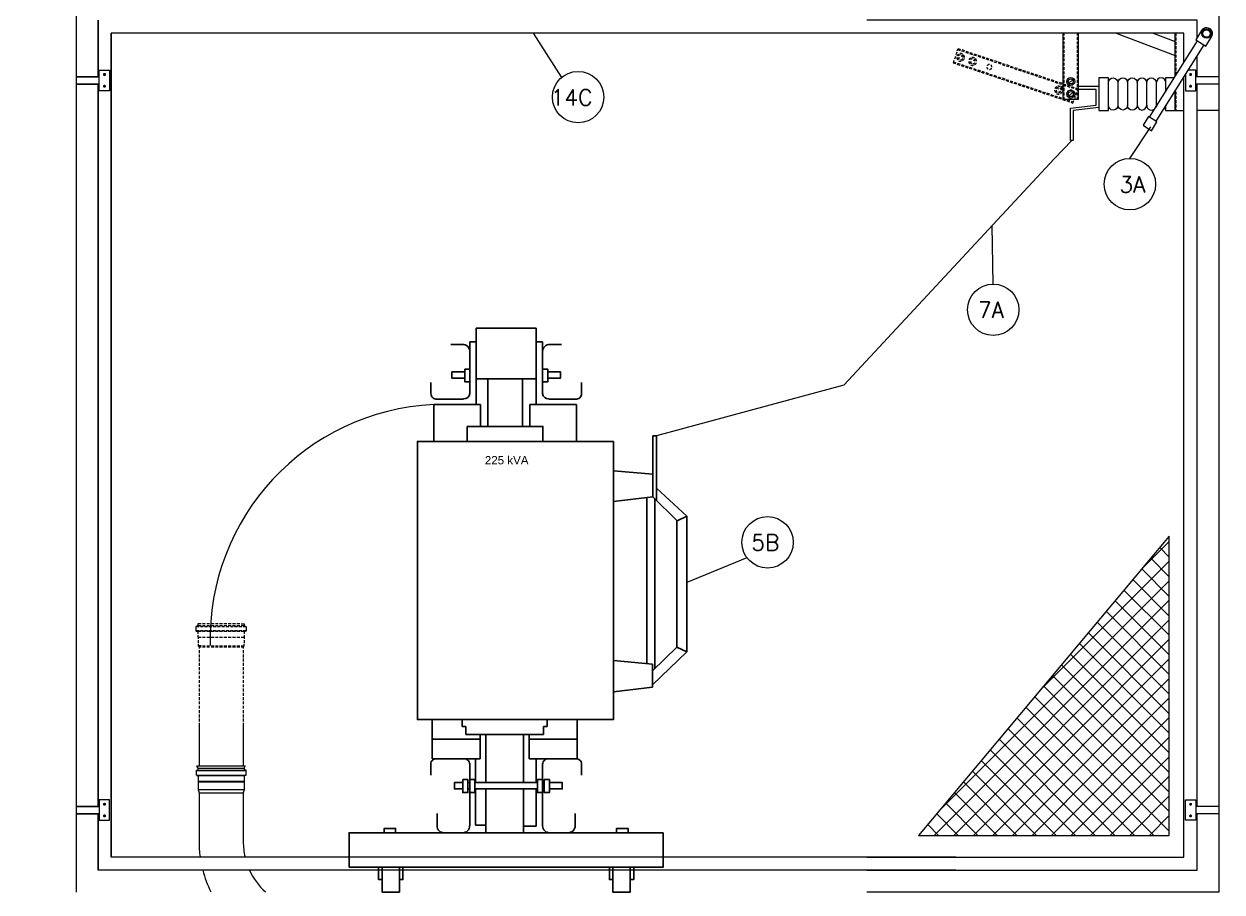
# Model space of a CAD drawing. Header units: inches. Extents: x 5 to 1823, y 18 to 726.
# Drawn here: x 1142.8 to 1247.7, y 457.5 to 533.5 of the extents above; entities that cross this region are included whole.
import ezdxf

# ---------------------------------------------------------------- set-up
doc = ezdxf.new("R2010")
doc.units = ezdxf.units.IN
doc.header["$MEASUREMENT"] = 0
doc.layers.get('0').update_dxf_attribs({"true_color": 0x7fbfff})
for name, color, linetype in [('BOBINA', 2, 'Continuous'), ('CULATRA', 1, 'Continuous'), ('DETALHE', 3, 'Continuous'), ('L1', 1, 'Continuous'), ('PDF_0', 7, 'Continuous'), ('PDF_EL0001', 1, 'Continuous'), ('PDF_Texto', 6, 'Continuous'), ('PDF_TIGRECAD', 6, 'Continuous')]:
    doc.layers.add(name, color=color, linetype=linetype)
doc.layers.add('PDF_ENIT-EL00132', color=7, linetype='Continuous', true_color=0x00dddd)
doc.layers.add('PDF_TUB-ELETRICA', color=7, linetype='Continuous', true_color=0x7fbfff)
doc.styles.add('PDF RomanS', font='romans__.ttf')
doc.styles.get("Standard").update_dxf_attribs({"font": 'arial.ttf'})

msp = doc.modelspace()

# ---------------------------------------------------------------- linework, layer by layer
at = {"layer": 'BOBINA'}
msp.add_lwpolyline([(1194.43, 496.95), (1177.28, 496.95), (1177.28, 472.6), (1194.43, 472.6)], close=True, dxfattribs=at)
at = {"layer": 'CULATRA'}
for p, q in [((1178.57, 472.6), (1178.57, 469.17)), ((1181.18, 472), (1181.18, 472.6)), ((1181.52, 472), (1181.18, 472)), ((1181.52, 471.28), (1181.52, 472)), ((1188.3, 471.28), (1188.3, 472)), ((1188.3, 472), (1188.64, 472)), ((1188.64, 472), (1188.64, 472.6)), ((1191.25, 472.6), (1191.25, 469.17)), ((1178.57, 470.88), (1182.76, 470.88)), ((1182.76, 471.28), (1181.52, 471.28)), ((1182.76, 469.17), (1182.76, 471.28)), ((1187.06, 471.28), (1182.76, 471.28)), ((1183.27, 471.28), (1183.27, 467.08)), ((1186.56, 471.28), (1186.56, 467.08)), ((1187.06, 469.17), (1187.06, 471.28)), ((1187.06, 471.28), (1188.3, 471.28)), ((1191.25, 470.88), (1187.06, 470.88)), ((1182.36, 467.08), (1182.36, 469.17)), ((1187.66, 469.17), (1187.66, 467.08)), ((1182.36, 463.35), (1182.36, 466.53)), ((1183.27, 466.53), (1183.27, 462.69)), ((1186.56, 466.53), (1186.56, 462.69)), ((1187.66, 466.53), (1187.66, 463.26)), ((1183.27, 463.35), (1182.36, 463.35)), ((1187.66, 463.26), (1186.56, 463.26))]:
    msp.add_line(p, q, dxfattribs=at)
for points in [[(1198.79, 462.69), (1171.29, 462.69), (1171.29, 459.69), (1198.79, 459.69)], [(1174.37, 462.69), (1175.37, 462.69), (1175.37, 463.07), (1174.37, 463.07)], [(1195.71, 462.69), (1194.71, 462.69), (1194.71, 463.07), (1195.71, 463.07)], [(1173.87, 459.69), (1174.18, 459.69), (1174.18, 458.59), (1173.87, 458.59)], [(1174.18, 459.69), (1175.7, 459.69), (1175.7, 457.49), (1174.18, 457.49)], [(1175.7, 459.69), (1176.01, 459.69), (1176.01, 458.59), (1175.7, 458.59)], [(1194.38, 459.69), (1194.08, 459.69), (1194.08, 458.59), (1194.38, 458.59)], [(1195.9, 459.69), (1194.38, 459.69), (1194.38, 457.49), (1195.9, 457.49)], [(1196.21, 459.69), (1195.9, 459.69), (1195.9, 458.59), (1196.21, 458.59)]]:
    msp.add_lwpolyline(points, close=True, dxfattribs=at)
at = {"layer": 'DETALHE'}
for p, q in [((1180.2, 505.42), (1181.29, 505.42)), ((1181.87, 504.81), (1181.87, 501.13)), ((1188.23, 504.81), (1188.23, 501.13)), ((1189.9, 505.42), (1188.81, 505.42)), ((1178.46, 501.13), (1178.46, 502.1)), ((1191.64, 501.13), (1191.64, 502.1)), ((1181.32, 500.65), (1178.85, 500.65)), ((1188.78, 500.65), (1191.25, 500.65)), ((1178.57, 469.17), (1182.76, 469.17)), ((1178.84, 469.17), (1182.76, 469.17)), ((1181.85, 469.17), (1178.84, 469.17)), ((1191.25, 469.17), (1187.06, 469.17)), ((1188.23, 469.17), (1191.25, 469.17)), ((1178.44, 468.69), (1178.44, 467.72)), ((1181.85, 463.3), (1181.85, 468.69)), ((1188.23, 463.3), (1188.23, 468.69)), ((1191.64, 468.69), (1191.64, 467.72)), ((1178.99, 464.37), (1178.99, 463.3)), ((1191.09, 464.37), (1191.09, 463.3)), ((1179.57, 462.69), (1181.28, 462.69)), ((1190.52, 462.69), (1188.81, 462.69))]:
    msp.add_line(p, q, dxfattribs=at)
for centre, radius, start, end in [((1181.26, 504.81), 0.609, 0, 93.3125), ((1188.84, 504.81), 0.609, 86.6875, 180), ((1178.94, 501.13), 0.486, 180, 277.5762), ((1181.32, 501.21), 0.553, 269.8365, 352.5873), ((1188.78, 501.21), 0.553, 187.4127, 270.1635), ((1191.16, 501.13), 0.486, 262.4238, 0), ((1178.93, 468.69), 0.486, 82.4238, 180), ((1181.37, 468.69), 0.486, 0, 97.5762), ((1188.72, 468.69), 0.486, 82.4238, 180), ((1191.16, 468.69), 0.486, 0, 97.5762), ((1179.6, 463.3), 0.609, 180, 273.3125), ((1181.24, 463.3), 0.609, 266.6875, 0), ((1188.84, 463.3), 0.609, 180, 273.3125), ((1190.48, 463.3), 0.609, 266.6875, 0)]:
    msp.add_arc(centre, radius, start, end, dxfattribs=at)
at = {"layer": 'L1'}
for p, q in [((1181.87, 504.81), (1181.87, 505.66)), ((1181.87, 505.66), (1182.42, 505.66)), ((1188.23, 505.66), (1187.68, 505.66)), ((1188.23, 504.81), (1188.23, 505.66)), ((1182.42, 502.41), (1182.42, 500.16)), ((1187.68, 502.41), (1187.68, 500.16)), ((1182.79, 500.16), (1178.71, 500.16)), ((1178.71, 500.16), (1178.71, 496.95)), ((1182.79, 498.26), (1182.79, 500.16)), ((1187.11, 498.26), (1187.11, 500.16)), ((1187.11, 500.16), (1191.19, 500.16)), ((1191.19, 500.16), (1191.19, 496.95)), ((1198.2, 497.43), (1197.88, 497.43)), ((1197.88, 497.43), (1197.88, 492.09)), ((1198.2, 491.77), (1198.2, 497.43)), ((1194.43, 494.37), (1197.88, 494.07)), ((1197.88, 492.09), (1194.43, 491.69)), ((1197.36, 492.03), (1197.37, 477.49)), ((1200, 489.98), (1197.88, 492.09)), ((1198.05, 491.92), (1198.05, 477.05)), ((1198.2, 492.86), (1200.87, 490.41)), ((1199.98, 490), (1199.98, 478.92)), ((1200.87, 490.41), (1200, 489.98)), ((1200.87, 490.41), (1200.87, 478.54)), ((1200.87, 490.41), (1200.87, 478.54)), ((1199.98, 478.92), (1197.86, 476.86)), ((1200.87, 478.54), (1197.86, 475.63)), ((1200.87, 478.54), (1199.98, 478.92)), ((1197.86, 477.45), (1194.43, 477.77)), ((1197.86, 477.45), (1197.86, 475.43)), ((1197.86, 475.43), (1194.43, 475.02))]:
    msp.add_line(p, q, dxfattribs=at)
for points in [[(1187.68, 506.86), (1182.42, 506.86), (1182.42, 502.41), (1187.68, 502.41)], [(1181.42, 503.28), (1181.87, 503.28), (1181.87, 502.16), (1181.42, 502.16)], [(1186.47, 502.41), (1183.43, 502.41), (1183.43, 498.26), (1186.47, 498.26)], [(1188.68, 503.28), (1188.23, 503.28), (1188.23, 502.16), (1188.68, 502.16)], [(1181.64, 498.26), (1188.26, 498.26), (1188.26, 496.95), (1181.64, 496.95)], [(1181.25, 467.34), (1181.7, 467.34), (1181.7, 466.21), (1181.25, 466.21)], [(1181.85, 467.34), (1182.3, 467.34), (1182.3, 466.21), (1181.85, 466.21)], [(1188.23, 467.34), (1187.78, 467.34), (1187.78, 466.21), (1188.23, 466.21)], [(1188.83, 467.34), (1188.38, 467.34), (1188.38, 466.21), (1188.83, 466.21)]]:
    msp.add_lwpolyline(points, close=True, dxfattribs=at)
for points in [[(1181.42, 502.48), (1180.3, 502.48), (1180.3, 503.03), (1181.42, 503.03)], [(1188.68, 502.48), (1189.8, 502.48), (1189.8, 503.03), (1188.68, 503.03)], [(1181.25, 467.08), (1180.52, 467.08), (1180.52, 466.53), (1181.25, 466.53)], [(1181.85, 467.08), (1181.7, 467.08)], [(1187.78, 467.08), (1182.3, 467.08)], [(1188.38, 467.08), (1188.23, 467.08)], [(1188.83, 466.53), (1189.95, 466.53), (1189.95, 467.08), (1188.83, 467.08)], [(1181.7, 466.53), (1181.85, 466.53)], [(1182.3, 466.53), (1187.78, 466.53)], [(1188.23, 466.53), (1188.38, 466.53)]]:
    msp.add_lwpolyline(points, dxfattribs=at)
at = {"layer": 'PDF_0', "lineweight": 5}
for points in [[(1149.33, 533.82), (1149.33, 528.86)], [(1150.48, 532.67), (1150.48, 460.56)], [(1149.42, 528.86), (1147.43, 528.86)], [(1149.42, 527.64), (1149.42, 529.44), (1150.33, 529.44), (1150.33, 527.64)], [(1149.42, 527.64), (1149.42, 529.44), (1150.33, 529.44), (1150.33, 527.64)], [(1236.92, 528.76), (1236.92, 525.92), (1237.77, 525.92), (1237.77, 528.76)], [(1149.42, 528.21), (1147.43, 528.21)], [(1149.33, 528.21), (1149.33, 465)], [(1242, 524.91), (1241.26, 525.37), (1240.8, 524.61), (1241.54, 524.14)], [(1149.42, 465), (1147.43, 465)], [(1149.42, 465.58), (1149.42, 463.78), (1150.33, 463.78), (1150.33, 465.58)], [(1149.42, 465.58), (1149.42, 463.78), (1150.33, 463.78), (1150.33, 465.58)], [(1245.41, 465.58), (1245.41, 463.78), (1244.52, 463.78), (1244.52, 465.58)], [(1149.42, 464.35), (1147.43, 464.35)]]:
    msp.add_lwpolyline(points, close=True, dxfattribs=at)
for points in [[(1245.52, 532.27), (1245.52, 533.82), (1216.6, 533.82)], [(1224.39, 532.67), (1150.48, 532.67)], [(1244.37, 530.09), (1244.37, 532.67), (1216.6, 532.67)], [(1235.1, 532.67), (1235.1, 526.87), (1233.79, 526.87), (1233.79, 532.67)], [(1233.87, 532.67), (1233.87, 532.46)], [(1233.87, 532.34), (1233.87, 532.08)], [(1233.87, 531.96), (1233.87, 531.72)], [(1235.02, 532.67), (1235.02, 532.46)], [(1235.02, 532.34), (1235.02, 532.08)], [(1235.02, 531.96), (1235.02, 531.72)], [(1238.45, 532.67), (1243.61, 530.73)], [(1246.11, 531.66), (1241.92, 524.97), (1241.37, 525.31), (1245.56, 532)], [(1241.68, 532.67), (1243.61, 531.96)], [(1243.61, 528.89), (1243.61, 532.67)], [(1243.7, 532.42), (1243.7, 532.67)], [(1243.7, 532.04), (1243.7, 532.29)], [(1243.7, 531.66), (1243.7, 531.91)], [(1245.52, 531.91), (1245.52, 532.04)], [(1224.5, 531), (1224.41, 530.77)], [(1224.64, 530.85), (1224.6, 530.81), (1224.54, 530.77), (1224.52, 530.73), (1224.5, 530.68)], [(1224.52, 531.13), (1224.6, 531.34), (1224.81, 531.26)], [(1224.56, 531.24), (1224.77, 531.17)], [(1224.81, 530.79), (1224.79, 530.79), (1224.75, 530.77), (1224.71, 530.75), (1224.67, 530.73), (1224.64, 530.71), (1224.62, 530.66)], [(1224.98, 530.85), (1224.96, 530.88), (1224.9, 530.9), (1224.84, 530.9), (1224.77, 530.9), (1224.75, 530.9)], [(1224.9, 531.13), (1225.13, 531.07)], [(1224.92, 531.24), (1225.15, 531.15)], [(1225.05, 530.56), (1225.05, 530.6), (1225.03, 530.64), (1225, 530.68), (1224.98, 530.71), (1224.94, 530.75)], [(1225.17, 530.56), (1225.15, 530.62), (1225.13, 530.68), (1225.11, 530.75), (1225.09, 530.79)], [(1225.26, 531.02), (1225.49, 530.94)], [(1225.28, 531.11), (1225.51, 531.02)], [(1225.6, 530.9), (1225.85, 530.81)], [(1225.64, 530.98), (1225.87, 530.92)], [(1225.96, 530.77), (1226.19, 530.71)], [(1226, 530.88), (1226.23, 530.79)], [(1226.32, 530.66), (1226.55, 530.58)], [(1226.34, 530.75), (1226.59, 530.66)], [(1233.87, 531.6), (1233.87, 531.34)], [(1233.87, 531.21), (1233.87, 530.96)], [(1233.87, 530.83), (1233.87, 530.58)], [(1235.02, 531.6), (1235.02, 531.34)], [(1235.02, 531.21), (1235.02, 530.96)], [(1235.02, 530.83), (1235.02, 530.58)], [(1243.7, 531.28), (1243.7, 531.53)], [(1243.7, 530.92), (1243.7, 531.17)], [(1243.7, 530.54), (1243.7, 530.79)], [(1245.52, 528.86), (1245.52, 530.71)], [(1224.24, 530.28), (1224.18, 530.07), (1224.39, 530.01)], [(1224.2, 530.18), (1224.41, 530.09)], [(1224.37, 530.64), (1224.29, 530.41)], [(1224.48, 530.56), (1224.48, 530.54), (1224.5, 530.47), (1224.52, 530.41), (1224.54, 530.35), (1224.56, 530.35)], [(1224.5, 529.97), (1224.75, 529.88)], [(1224.54, 530.05), (1224.77, 529.99)], [(1224.6, 530.56), (1224.6, 530.54), (1224.6, 530.49), (1224.62, 530.45), (1224.64, 530.43), (1224.67, 530.39), (1224.71, 530.37)], [(1224.64, 530.26), (1224.71, 530.24), (1224.77, 530.22), (1224.84, 530.22), (1224.88, 530.22)], [(1224.81, 530.35), (1224.84, 530.35), (1224.88, 530.35), (1224.92, 530.35), (1224.94, 530.37), (1224.98, 530.41), (1225, 530.43), (1225.03, 530.45)], [(1224.86, 529.86), (1225.09, 529.77)], [(1224.9, 529.94), (1225.13, 529.86)], [(1225, 530.26), (1225.03, 530.28), (1225.07, 530.33), (1225.11, 530.37), (1225.13, 530.43), (1225.15, 530.45)], [(1225.22, 529.73), (1225.45, 529.65)], [(1225.24, 529.82), (1225.49, 529.73)], [(1225.53, 530.2), (1225.53, 530.18), (1225.53, 530.11), (1225.56, 530.05), (1225.6, 529.99)], [(1225.7, 530.52), (1225.64, 530.47), (1225.6, 530.43), (1225.56, 530.37), (1225.56, 530.33)], [(1225.58, 529.61), (1225.81, 529.54)], [(1225.6, 529.71), (1225.83, 529.63)], [(1225.64, 530.2), (1225.66, 530.16), (1225.66, 530.11), (1225.7, 530.07), (1225.72, 530.05), (1225.77, 530.01)], [(1225.87, 530.43), (1225.83, 530.43), (1225.79, 530.43), (1225.77, 530.41), (1225.72, 530.39), (1225.7, 530.35), (1225.68, 530.33)], [(1225.7, 529.9), (1225.77, 529.88), (1225.83, 529.86), (1225.89, 529.86), (1225.94, 529.88)], [(1226.04, 530.52), (1226.02, 530.52), (1225.96, 530.54), (1225.89, 530.56), (1225.83, 530.56), (1225.81, 530.56)], [(1225.87, 529.99), (1225.91, 529.99), (1225.96, 530.01), (1226, 530.03), (1226.04, 530.05), (1226.06, 530.09)], [(1226.11, 530.22), (1226.08, 530.26), (1226.08, 530.28), (1226.06, 530.33), (1226.04, 530.37), (1226, 530.39), (1225.98, 530.41)], [(1226.04, 529.92), (1226.06, 529.92), (1226.13, 529.97), (1226.17, 530.03), (1226.19, 530.07), (1226.19, 530.09)], [(1226.21, 530.22), (1226.21, 530.28), (1226.19, 530.35), (1226.17, 530.39), (1226.13, 530.43)], [(1226.68, 530.54), (1226.91, 530.45)], [(1226.7, 530.62), (1226.93, 530.56)], [(1227.04, 530.43), (1227.27, 530.35)], [(1227.06, 530.52), (1227.29, 530.43)], [(1227.12, 529.71), (1227.12, 529.69), (1227.12, 529.65), (1227.14, 529.61), (1227.16, 529.58), (1227.21, 529.54), (1227.23, 529.52)], [(1227.35, 529.94), (1227.31, 529.94), (1227.27, 529.92), (1227.23, 529.9), (1227.21, 529.88), (1227.16, 529.86), (1227.14, 529.82)], [(1227.35, 529.5), (1227.4, 529.5), (1227.44, 529.52), (1227.48, 529.54), (1227.5, 529.56), (1227.54, 529.58), (1227.54, 529.61)], [(1227.38, 530.3), (1227.63, 530.22)], [(1227.42, 530.39), (1227.65, 530.3)], [(1227.57, 529.71), (1227.57, 529.75), (1227.54, 529.8), (1227.54, 529.84), (1227.5, 529.88), (1227.48, 529.9), (1227.46, 529.9)], [(1227.74, 530.18), (1227.97, 530.11)], [(1227.78, 530.28), (1228.01, 530.2)], [(1228.1, 530.07), (1228.33, 529.99)], [(1228.12, 530.16), (1228.37, 530.07)], [(1228.45, 529.94), (1228.69, 529.86)], [(1228.48, 530.03), (1228.71, 529.97)], [(1228.81, 529.82), (1229.05, 529.75)], [(1228.84, 529.92), (1229.07, 529.84)], [(1229.15, 529.71), (1229.41, 529.63)], [(1229.2, 529.8), (1229.43, 529.71)], [(1229.56, 529.67), (1229.79, 529.61)], [(1233.87, 530.47), (1233.87, 530.22)], [(1233.87, 530.09), (1233.87, 529.84)], [(1233.87, 529.71), (1233.87, 529.46)], [(1235.02, 530.47), (1235.02, 530.22)], [(1235.02, 530.09), (1235.02, 529.84)], [(1235.02, 529.71), (1235.02, 529.46)], [(1243.7, 530.16), (1243.7, 530.41)], [(1243.7, 529.8), (1243.7, 530.03)], [(1243.7, 529.41), (1243.7, 529.67)], [(1216.6, 460.56), (1244.37, 460.56), (1244.37, 528.89)], [(1225.94, 529.5), (1226.17, 529.41)], [(1225.96, 529.58), (1226.19, 529.5)], [(1226.27, 529.37), (1226.53, 529.29)], [(1226.32, 529.46), (1226.55, 529.39)], [(1226.63, 529.25), (1226.87, 529.18)], [(1226.68, 529.35), (1226.91, 529.27)], [(1226.99, 529.14), (1227.23, 529.06)], [(1227.02, 529.22), (1227.27, 529.14)], [(1227.35, 529.01), (1227.59, 528.93)], [(1227.38, 529.1), (1227.61, 529.03)], [(1227.71, 528.91), (1227.95, 528.82)], [(1227.74, 528.99), (1227.97, 528.91)], [(1228.05, 528.78), (1228.31, 528.7)], [(1228.1, 528.86), (1228.33, 528.78)], [(1228.41, 528.65), (1228.65, 528.59)], [(1228.45, 528.76), (1228.69, 528.67)], [(1228.79, 528.63), (1229.05, 528.55)], [(1229.51, 529.58), (1229.75, 529.5)], [(1229.87, 529.48), (1230.11, 529.39)], [(1229.89, 529.56), (1230.15, 529.48)], [(1230.23, 529.35), (1230.47, 529.27)], [(1230.25, 529.44), (1230.49, 529.35)], [(1230.59, 529.22), (1230.83, 529.16)], [(1230.61, 529.33), (1230.85, 529.25)], [(1230.93, 529.12), (1231.19, 529.03)], [(1230.97, 529.2), (1231.21, 529.12)], [(1231.29, 528.99), (1231.52, 528.91)], [(1231.33, 529.08), (1231.57, 529.01)], [(1231.65, 528.86), (1231.88, 528.8)], [(1231.67, 528.97), (1231.93, 528.89)], [(1232.01, 528.76), (1232.24, 528.67)], [(1232.03, 528.84), (1232.26, 528.76)], [(1232.37, 528.63), (1232.6, 528.55)], [(1232.39, 528.72), (1232.62, 528.65)], [(1232.75, 528.61), (1232.98, 528.53)], [(1233.87, 529.33), (1233.87, 529.1)], [(1233.87, 528.97), (1233.87, 528.72)], [(1233.87, 528.59), (1233.87, 528.34)], [(1235.02, 529.33), (1235.02, 529.1)], [(1235.02, 528.97), (1235.02, 528.72)], [(1235.02, 528.59), (1235.02, 528.34)], [(1243.53, 528.76), (1242.76, 528.76), (1242.76, 527.55)], [(1243.7, 529.03), (1243.7, 529.29)], [(1244.52, 529.12), (1244.52, 527.64), (1245.41, 527.64), (1245.41, 529.44), (1244.71, 529.44)], [(1247.42, 528.86), (1245.41, 528.86)], [(1228.77, 528.55), (1229.01, 528.46)], [(1229.13, 528.42), (1229.37, 528.34)], [(1229.15, 528.5), (1229.39, 528.44)], [(1229.49, 528.29), (1229.72, 528.23)], [(1229.51, 528.4), (1229.75, 528.31)], [(1229.83, 528.19), (1230.08, 528.1)], [(1229.87, 528.27), (1230.11, 528.19)], [(1230.19, 528.06), (1230.42, 527.98)], [(1230.23, 528.14), (1230.47, 528.08)], [(1230.55, 527.95), (1230.78, 527.87)], [(1230.57, 528.04), (1230.83, 527.95)], [(1230.91, 527.83), (1231.14, 527.74)], [(1230.93, 527.91), (1231.16, 527.83)], [(1231.27, 527.7), (1231.5, 527.64)], [(1231.29, 527.81), (1231.52, 527.72)], [(1231.61, 527.59), (1231.86, 527.51)], [(1231.65, 527.68), (1231.88, 527.59)], [(1232.01, 527.55), (1232.24, 527.49)], [(1232.71, 528.53), (1232.96, 528.44)], [(1233.05, 527.68), (1233.05, 527.66), (1233.07, 527.59), (1233.09, 527.53), (1233.13, 527.47)], [(1233.07, 528.4), (1233.3, 528.31)], [(1233.22, 528), (1233.18, 527.95), (1233.13, 527.91), (1233.09, 527.85), (1233.07, 527.81)], [(1233.11, 528.48), (1233.34, 528.4)], [(1233.18, 527.68), (1233.18, 527.64), (1233.2, 527.59), (1233.22, 527.55), (1233.24, 527.53), (1233.28, 527.49)], [(1233.39, 527.91), (1233.37, 527.91), (1233.32, 527.91), (1233.28, 527.89), (1233.24, 527.87), (1233.22, 527.83), (1233.2, 527.81)], [(1233.58, 528), (1233.53, 528), (1233.47, 528.02), (1233.41, 528.04), (1233.34, 528.04)], [(1233.39, 527.47), (1233.41, 527.47), (1233.45, 527.47), (1233.49, 527.49), (1233.53, 527.51), (1233.56, 527.53), (1233.58, 527.57), (1233.6, 527.57)], [(1233.43, 528.27), (1233.66, 528.21)], [(1233.45, 528.38), (1233.7, 528.29)], [(1233.62, 527.7), (1233.62, 527.74), (1233.6, 527.79), (1233.58, 527.81), (1233.56, 527.85), (1233.53, 527.87), (1233.51, 527.89)], [(1233.58, 527.4), (1233.6, 527.4), (1233.64, 527.45), (1233.68, 527.51), (1233.73, 527.55), (1233.73, 527.57)], [(1233.79, 528), (1233.64, 528), (1233.64, 527.76), (1233.79, 527.76)], [(1233.75, 527.7), (1233.73, 527.76), (1233.73, 527.83), (1233.68, 527.87), (1233.66, 527.91)], [(1233.79, 528.17), (1234.02, 528.08)], [(1233.81, 528.25), (1234.04, 528.17)], [(1233.87, 528.21), (1233.87, 527.95)], [(1233.87, 527.85), (1233.87, 527.59)], [(1234.28, 527.64), (1234.21, 527.59), (1234.17, 527.55), (1234.13, 527.49), (1234.13, 527.45)], [(1234.15, 528.04), (1234.38, 527.95)], [(1234.17, 528.12), (1234.4, 528.06)], [(1234.61, 527.64), (1234.59, 527.66), (1234.53, 527.68), (1234.47, 527.68), (1234.4, 527.68), (1234.38, 527.68)], [(1236.92, 526.18), (1234.68, 525.92), (1234.68, 523.28), (1234.45, 523.28), (1234.45, 526.11), (1236.69, 526.37), (1236.69, 527.76), (1235.1, 527.76)], [(1234.49, 527.91), (1234.74, 527.85)], [(1234.53, 528.02), (1234.76, 527.93)], [(1234.78, 527.34), (1234.78, 527.4), (1234.76, 527.47), (1234.74, 527.53), (1234.7, 527.55)], [(1234.85, 527.81), (1235.06, 527.74)], [(1234.89, 527.89), (1235.08, 527.83), (1235.02, 527.62)], [(1235.02, 528.21), (1235.02, 527.95)], [(1235.02, 527.85), (1235.02, 527.59)], [(1236.92, 528), (1235.1, 528)], [(1239.42, 528.34), (1239.42, 526.35)], [(1241.09, 528.34), (1241.09, 526.35)], [(1243.61, 527.66), (1243.61, 525.92), (1243.61, 527.66)], [(1243.7, 527.68), (1243.7, 527.81)], [(1243.7, 527.32), (1243.7, 527.55)], [(1247.42, 528.21), (1245.41, 528.21)], [(1245.52, 465), (1245.52, 528.21)], [(1231.97, 527.47), (1232.2, 527.38)], [(1232.33, 527.34), (1232.56, 527.28)], [(1232.35, 527.45), (1232.6, 527.36)], [(1232.69, 527.23), (1232.92, 527.15)], [(1232.71, 527.32), (1232.94, 527.23)], [(1233.05, 527.11), (1233.28, 527.02)], [(1233.07, 527.19), (1233.3, 527.13)], [(1233.22, 527.38), (1233.28, 527.36), (1233.34, 527.34), (1233.41, 527.34), (1233.45, 527.36)], [(1233.39, 527), (1233.64, 526.92)], [(1233.43, 527.09), (1233.66, 527)], [(1233.75, 526.87), (1233.98, 526.79)], [(1233.79, 526.96), (1234.02, 526.87)], [(1233.87, 527.47), (1233.87, 527.21)], [(1233.87, 527.09), (1233.87, 526.87)], [(1234.11, 527.34), (1234.11, 527.3), (1234.11, 527.23), (1234.13, 527.17), (1234.17, 527.13), (1234.19, 527.11)], [(1234.11, 526.75), (1234.34, 526.68)], [(1234.13, 526.85), (1234.38, 526.77)], [(1234.28, 527.04), (1234.34, 527.02), (1234.4, 527), (1234.47, 527), (1234.51, 527)], [(1234.47, 526.64), (1234.66, 526.56), (1234.74, 526.79)], [(1234.49, 526.73), (1234.7, 526.66)], [(1234.61, 527.04), (1234.64, 527.07), (1234.7, 527.11), (1234.74, 527.15), (1234.76, 527.21), (1234.76, 527.23)], [(1234.85, 527.13), (1234.78, 526.9)], [(1234.97, 527.49), (1234.89, 527.26)], [(1235.02, 527.47), (1235.02, 527.21)], [(1235.02, 527.09), (1235.02, 526.87)], [(1243.7, 526.94), (1243.7, 527.19)], [(1243.7, 526.56), (1243.7, 526.81)], [(1242.76, 526.35), (1242.76, 525.92), (1243.61, 525.92), (1244.37, 525.92)], [(1243.7, 526.18), (1243.7, 526.43)], [(1243.7, 525.92), (1243.7, 526.05)], [(1247.42, 525.92), (1245.52, 525.92)], [(1247.42, 465), (1245.41, 465)], [(1149.33, 464.35), (1149.33, 459.42), (1149.33, 464.35)], [(1216.6, 459.42), (1245.52, 459.42), (1245.52, 464.35)], [(1247.42, 464.35), (1245.41, 464.35)], [(1224.39, 460.56), (1150.48, 460.56)], [(1224.39, 459.42), (1149.33, 459.42)]]:
    msp.add_lwpolyline(points, dxfattribs=at)
msp.add_lwpolyline([(1245.92, 532.91), (1245.41, 532.1), (1246.28, 531.55), (1246.79, 532.36, 1.000026)], format="xyb", close=True, dxfattribs=at)
at = {"layer": 'PDF_0', "lineweight": 0}
for points in [[(1224.96, 530.75), (1225.03, 530.66)], [(1226.02, 530.39), (1226.06, 530.33)], [(1233.3, 527.89), (1233.39, 527.93)]]:
    msp.add_lwpolyline(points, dxfattribs=at)
at = {"layer": 'PDF_0', "lineweight": 5}
for points in [[(1237.77, 528.35, -0.999999), (1238.59, 528.34), (1238.59, 526.35, -0.999999), (1237.77, 526.36)], [(1238.62, 528.35, -0.999999), (1239.44, 528.35, -0.999999), (1240.27, 528.34), (1240.27, 526.35, -0.999999), (1239.44, 526.36, -0.999999), (1238.62, 526.36)], [(1240.29, 528.35, -0.999999), (1241.11, 528.35, -0.999999), (1241.94, 528.34), (1241.94, 526.35, -0.122198), (1241.89, 526.16)], [(1240.29, 526.36, 0.999999), (1241.11, 526.36, 0.723716), (1241.86, 526.11)]]:
    msp.add_lwpolyline(points, format="xyb", dxfattribs=at)
for centre, radius in [((1246.35, 532.64), 0.413), ((1246.35, 532.64), 0.328), ((1234.46, 528.45), 0.349), ((1234.46, 528.45), 0.222), ((1234.46, 527.35), 0.349), ((1234.46, 527.35), 0.222)]:
    msp.add_circle(centre, radius, dxfattribs=at)
for centre, start, end in [((1242.37, 528.35), 0.0001, 179.9999), ((1242.37, 526.36), 180.0046, 193.7277), ((1242.37, 526.36), 296.9699, 0.0002)]:
    msp.add_arc(centre, 0.413, start, end, dxfattribs=at)
at = {"layer": 'PDF_0', "transparency": 33554559}
for points in [[(1247.38, 525.92), (1247.46, 525.92), (1247.38, 538.9)], [(1247.46, 525.92), (1247.38, 538.9), (1247.46, 538.9)], [(1224.84, 530.64), (1224.9, 530.58), (1224.96, 530.75)], [(1224.9, 530.58), (1224.96, 530.75), (1225.03, 530.66)], [(1224.6, 530.47), (1224.67, 530.41), (1224.73, 530.58)], [(1224.67, 530.41), (1224.73, 530.58), (1224.79, 530.49)], [(1225.66, 530.13), (1225.7, 530.05), (1225.79, 530.22)], [(1225.7, 530.05), (1225.79, 530.22), (1225.83, 530.13)], [(1225.89, 530.3), (1225.94, 530.22), (1226.02, 530.39)], [(1225.94, 530.22), (1226.02, 530.39), (1226.06, 530.33)], [(1149.78, 529.16), (1149.88, 529.06), (1149.74, 529.06)], [(1149.78, 529.16), (1149.88, 529.06), (1149.74, 529.06)], [(1149.74, 529.06), (1149.78, 528.95), (1149.88, 529.06)], [(1149.74, 529.06), (1149.78, 528.95), (1149.88, 529.06)], [(1149.88, 529.2), (1149.78, 529.16), (1149.88, 529.06)], [(1149.88, 529.2), (1149.78, 529.16), (1149.88, 529.06)], [(1149.78, 528.95), (1149.88, 529.06), (1149.88, 528.91)], [(1149.78, 528.95), (1149.88, 529.06), (1149.88, 528.91)], [(1149.88, 529.06), (1149.99, 529.16), (1149.88, 529.2)], [(1149.88, 529.06), (1149.99, 529.16), (1149.88, 529.2)], [(1150.03, 529.06), (1149.88, 529.06), (1149.99, 529.16)], [(1150.03, 529.06), (1149.88, 529.06), (1149.99, 529.16)], [(1149.88, 529.06), (1149.88, 528.91), (1149.99, 528.95)], [(1149.99, 528.95), (1150.03, 529.06), (1149.88, 529.06)], [(1149.88, 529.06), (1149.88, 528.91), (1149.99, 528.95)], [(1149.99, 528.95), (1150.03, 529.06), (1149.88, 529.06)], [(1234.23, 528.34), (1234.3, 528.27), (1234.61, 528.61)], [(1234.3, 528.27), (1234.61, 528.61), (1234.66, 528.53)], [(1244.86, 529.16), (1244.94, 529.06), (1244.82, 529.06)], [(1244.82, 529.06), (1244.86, 528.95), (1244.94, 529.06)], [(1244.94, 529.2), (1244.86, 529.16), (1244.94, 529.06)], [(1244.86, 528.95), (1244.94, 529.06), (1244.94, 528.91)], [(1244.94, 529.06), (1245.05, 529.16), (1244.94, 529.2)], [(1245.09, 529.06), (1244.94, 529.06), (1245.05, 529.16)], [(1244.94, 529.06), (1244.94, 528.91), (1245.05, 528.95)], [(1245.05, 528.95), (1245.09, 529.06), (1244.94, 529.06)], [(1149.78, 528.12), (1149.74, 528.02), (1149.88, 528.02)], [(1149.78, 528.12), (1149.74, 528.02), (1149.88, 528.02)], [(1149.74, 528.02), (1149.88, 528.02), (1149.78, 527.93)], [(1149.74, 528.02), (1149.88, 528.02), (1149.78, 527.93)], [(1149.88, 528.02), (1149.88, 528.17), (1149.78, 528.12)], [(1149.88, 528.02), (1149.88, 528.17), (1149.78, 528.12)], [(1149.88, 528.02), (1149.78, 527.93), (1149.88, 527.89)], [(1149.88, 528.02), (1149.78, 527.93), (1149.88, 527.89)], [(1149.99, 528.12), (1149.88, 528.02), (1149.88, 528.17)], [(1149.99, 528.12), (1149.88, 528.02), (1149.88, 528.17)], [(1150.03, 528.02), (1149.99, 528.12), (1149.88, 528.02)], [(1150.03, 528.02), (1149.99, 528.12), (1149.88, 528.02)], [(1149.88, 527.89), (1149.99, 527.93), (1149.88, 528.02)], [(1149.99, 527.93), (1149.88, 528.02), (1150.03, 528.02)], [(1149.88, 527.89), (1149.99, 527.93), (1149.88, 528.02)], [(1149.99, 527.93), (1149.88, 528.02), (1150.03, 528.02)], [(1233.43, 527.76), (1233.3, 527.89), (1233.39, 527.93)], [(1233.34, 527.74), (1233.43, 527.76), (1233.3, 527.89)], [(1233.51, 527.49), (1233.39, 527.62), (1233.47, 527.66)], [(1233.43, 527.47), (1233.51, 527.49), (1233.39, 527.62)], [(1244.86, 528.12), (1244.82, 528.02), (1244.94, 528.02)], [(1244.82, 528.02), (1244.94, 528.02), (1244.86, 527.93)], [(1244.94, 528.02), (1244.94, 528.17), (1244.86, 528.12)], [(1244.94, 528.02), (1244.86, 527.93), (1244.94, 527.89)], [(1245.05, 528.12), (1244.94, 528.02), (1244.94, 528.17)], [(1245.09, 528.02), (1245.05, 528.12), (1244.94, 528.02)], [(1244.94, 527.89), (1245.05, 527.93), (1244.94, 528.02)], [(1245.05, 527.93), (1244.94, 528.02), (1245.09, 528.02)], [(1234.23, 527.23), (1234.3, 527.15), (1234.61, 527.49)], [(1234.3, 527.15), (1234.61, 527.49), (1234.66, 527.43)], [(1149.78, 465.28), (1149.88, 465.19), (1149.74, 465.19)], [(1149.78, 465.28), (1149.88, 465.19), (1149.74, 465.19)], [(1149.74, 465.19), (1149.78, 465.09), (1149.88, 465.19)], [(1149.74, 465.19), (1149.78, 465.09), (1149.88, 465.19)], [(1149.88, 465.32), (1149.78, 465.28), (1149.88, 465.19)], [(1149.88, 465.32), (1149.78, 465.28), (1149.88, 465.19)], [(1149.78, 465.09), (1149.88, 465.19), (1149.88, 465.05)], [(1149.78, 465.09), (1149.88, 465.19), (1149.88, 465.05)], [(1149.88, 465.19), (1149.99, 465.28), (1149.88, 465.32)], [(1149.88, 465.19), (1149.99, 465.28), (1149.88, 465.32)], [(1150.03, 465.19), (1149.88, 465.19), (1149.99, 465.28)], [(1150.03, 465.19), (1149.88, 465.19), (1149.99, 465.28)], [(1149.88, 465.19), (1149.88, 465.05), (1149.99, 465.09)], [(1149.99, 465.09), (1150.03, 465.19), (1149.88, 465.19)], [(1149.88, 465.19), (1149.88, 465.05), (1149.99, 465.09)], [(1149.99, 465.09), (1150.03, 465.19), (1149.88, 465.19)], [(1244.86, 465.28), (1244.94, 465.19), (1244.82, 465.19)], [(1244.82, 465.19), (1244.86, 465.09), (1244.94, 465.19)], [(1244.94, 465.32), (1244.86, 465.28), (1244.94, 465.19)], [(1244.86, 465.09), (1244.94, 465.19), (1244.94, 465.05)], [(1244.94, 465.19), (1245.05, 465.28), (1244.94, 465.32)], [(1245.09, 465.19), (1244.94, 465.19), (1245.05, 465.28)], [(1244.94, 465.19), (1244.94, 465.05), (1245.05, 465.09)], [(1245.05, 465.09), (1245.09, 465.19), (1244.94, 465.19)], [(1149.78, 464.26), (1149.74, 464.16), (1149.88, 464.16)], [(1149.78, 464.26), (1149.74, 464.16), (1149.88, 464.16)], [(1149.74, 464.16), (1149.88, 464.16), (1149.78, 464.07)], [(1149.74, 464.16), (1149.88, 464.16), (1149.78, 464.07)], [(1149.88, 464.16), (1149.88, 464.31), (1149.78, 464.26)], [(1149.88, 464.16), (1149.88, 464.31), (1149.78, 464.26)], [(1149.88, 464.16), (1149.78, 464.07), (1149.88, 464.03)], [(1149.88, 464.16), (1149.78, 464.07), (1149.88, 464.03)], [(1149.99, 464.26), (1149.88, 464.16), (1149.88, 464.31)], [(1149.99, 464.26), (1149.88, 464.16), (1149.88, 464.31)], [(1150.03, 464.16), (1149.99, 464.26), (1149.88, 464.16)], [(1150.03, 464.16), (1149.99, 464.26), (1149.88, 464.16)], [(1149.88, 464.03), (1149.99, 464.07), (1149.88, 464.16)], [(1149.99, 464.07), (1149.88, 464.16), (1150.03, 464.16)], [(1149.88, 464.03), (1149.99, 464.07), (1149.88, 464.16)], [(1149.99, 464.07), (1149.88, 464.16), (1150.03, 464.16)], [(1244.86, 464.26), (1244.82, 464.16), (1244.94, 464.16)], [(1244.82, 464.16), (1244.94, 464.16), (1244.86, 464.07)], [(1244.94, 464.16), (1244.94, 464.31), (1244.86, 464.26)], [(1244.94, 464.16), (1244.86, 464.07), (1244.94, 464.03)], [(1245.05, 464.26), (1244.94, 464.16), (1244.94, 464.31)], [(1245.09, 464.16), (1245.05, 464.26), (1244.94, 464.16)], [(1244.94, 464.03), (1245.05, 464.07), (1244.94, 464.16)], [(1245.05, 464.07), (1244.94, 464.16), (1245.09, 464.16)]]:
    msp.add_solid(points, dxfattribs=at)
at = {"layer": 'PDF_EL0001', "lineweight": 5}
for points in [[(1147.43, 457.49), (1147.43, 543.34), (1141.42, 543.34), (1141.42, 457.49), (1110.6, 457.49)], [(1253.41, 457.49), (1253.41, 543.34), (1247.42, 543.34), (1247.42, 457.49), (1216.6, 457.49)]]:
    msp.add_lwpolyline(points, dxfattribs=at)
at = {"layer": 'PDF_ENIT-EL00132', "lineweight": 5}
for points in [[(1189.91, 528.8), (1187.43, 532.67)], [(1239.63, 521.71), (1241.47, 524.48)], [(1227.67, 510.7), (1227.59, 515.84)], [(1206.1, 486.76), (1200.87, 484.58)]]:
    msp.add_lwpolyline(points, dxfattribs=at)
for centre in [(1191.34, 527.08), (1239.64, 519.46), (1227.68, 508.47), (1207.93, 488.11)]:
    msp.add_circle(centre, 2.25, dxfattribs=at)
at = {"layer": 'PDF_TIGRECAD', "lineweight": 5}
msp.add_lwpolyline([(1221.15, 462.46), (1243.08, 462.46), (1243.08, 488.65)], close=True, dxfattribs=at)
for points in [[(1240.71, 485.81), (1243.08, 488.18)], [(1243.08, 486.81), (1242.26, 487.65)], [(1243.08, 488.52), (1243.04, 488.58)], [(1243.08, 485.09), (1241.47, 486.72)], [(1231.88, 475.27), (1243.08, 486.47)], [(1243.08, 483.38), (1240.69, 485.79)], [(1223.06, 464.73), (1243.08, 484.75)], [(1243.08, 481.66), (1239.91, 484.86)], [(1243.08, 479.97), (1239.12, 483.93)], [(1222.51, 462.46), (1243.08, 483.04)], [(1243.08, 478.25), (1238.34, 483)], [(1243.08, 476.54), (1237.58, 482.06)], [(1158.35, 480.99), (1158.05, 480.99), (1158.05, 480.82), (1158.05, 480.79), (1158.03, 480.79), (1157.93, 480.75), (1157.91, 480.75), (1157.91, 480.73), (1157.88, 480.73), (1157.88, 480.71), (1157.88, 480.35), (1157.91, 480.33), (1157.93, 480.33), (1158.03, 480.31), (1158.05, 480.31), (1158.05, 480.29), (1158.05, 480.27), (1158.05, 480.1)], [(1158.16, 480.71), (1157.93, 480.71)], [(1158.16, 480.35), (1157.93, 480.35)], [(1158.35, 480.79), (1158.05, 480.79)], [(1158.52, 480.71), (1158.29, 480.71)], [(1158.52, 480.35), (1158.29, 480.35)], [(1158.71, 480.99), (1158.46, 480.99)], [(1158.71, 480.79), (1158.46, 480.79)], [(1158.9, 480.71), (1158.65, 480.71)], [(1158.9, 480.35), (1158.65, 480.35)], [(1159.09, 480.99), (1158.84, 480.99)], [(1159.09, 480.79), (1158.84, 480.79)], [(1159.28, 480.71), (1159.03, 480.71)], [(1159.28, 480.35), (1159.03, 480.35)], [(1159.47, 480.99), (1159.22, 480.99)], [(1159.47, 480.79), (1159.22, 480.79)], [(1159.66, 480.71), (1159.41, 480.71)], [(1159.66, 480.35), (1159.41, 480.35)], [(1159.83, 480.99), (1159.6, 480.99)], [(1159.83, 480.79), (1159.6, 480.79)], [(1160.02, 480.71), (1159.77, 480.71)], [(1160.02, 480.35), (1159.77, 480.35)], [(1160.21, 480.99), (1159.96, 480.99)], [(1160.21, 480.79), (1159.96, 480.79)], [(1160.4, 480.71), (1160.15, 480.71)], [(1160.4, 480.35), (1160.15, 480.35)], [(1160.59, 480.99), (1160.34, 480.99)], [(1160.59, 480.79), (1160.34, 480.79)], [(1160.78, 480.71), (1160.53, 480.71)], [(1160.78, 480.35), (1160.53, 480.35)], [(1160.98, 480.99), (1160.72, 480.99)], [(1160.98, 480.79), (1160.72, 480.79)], [(1161.14, 480.71), (1160.91, 480.71)], [(1161.14, 480.35), (1160.91, 480.35)], [(1161.34, 480.99), (1161.08, 480.99)], [(1161.34, 480.79), (1161.08, 480.79)], [(1161.53, 480.71), (1161.27, 480.71)], [(1161.53, 480.35), (1161.27, 480.35)], [(1161.72, 480.99), (1161.46, 480.99)], [(1161.72, 480.79), (1161.46, 480.79)], [(1161.91, 480.71), (1161.65, 480.71)], [(1161.91, 480.35), (1161.65, 480.35)], [(1161.84, 480.99), (1162.12, 480.99), (1162.12, 480.82), (1162.12, 480.79), (1162.14, 480.79), (1162.16, 480.79), (1162.27, 480.75), (1162.29, 480.75), (1162.29, 480.73), (1162.29, 480.71), (1162.29, 480.35), (1162.29, 480.33), (1162.27, 480.33), (1162.25, 480.33), (1162.16, 480.31), (1162.14, 480.31), (1162.12, 480.29), (1162.12, 480.27), (1162.12, 480.1)], [(1162.12, 480.79), (1161.84, 480.79)], [(1162.25, 480.71), (1162.03, 480.71)], [(1162.25, 480.35), (1162.03, 480.35)], [(1224.22, 462.46), (1243.08, 481.32)], [(1243.08, 474.83), (1236.79, 481.11)], [(1158.35, 480.31), (1158.05, 480.31)], [(1158.05, 479.99), (1158.05, 479.82), (1158.08, 479.8), (1158.08, 479.67)], [(1158.05, 479.82), (1158.35, 479.82)], [(1158.08, 479.8), (1158.35, 479.8)], [(1158.08, 479.55), (1158.08, 479.29)], [(1158.71, 480.31), (1158.46, 480.31)], [(1158.46, 479.82), (1158.71, 479.82)], [(1158.46, 479.8), (1158.71, 479.8)], [(1159.09, 480.31), (1158.84, 480.31)], [(1158.84, 479.82), (1159.09, 479.82)], [(1158.84, 479.8), (1159.09, 479.8)], [(1159.47, 480.31), (1159.22, 480.31)], [(1159.22, 479.82), (1159.47, 479.82)], [(1159.22, 479.8), (1159.47, 479.8)], [(1159.83, 480.31), (1159.6, 480.31)], [(1159.6, 479.82), (1159.83, 479.82)], [(1159.6, 479.8), (1159.83, 479.8)], [(1160.21, 480.31), (1159.96, 480.31)], [(1159.96, 479.82), (1160.21, 479.82)], [(1159.96, 479.8), (1160.21, 479.8)], [(1160.59, 480.31), (1160.34, 480.31)], [(1160.34, 479.82), (1160.59, 479.82)], [(1160.34, 479.8), (1160.59, 479.8)], [(1160.98, 480.31), (1160.72, 480.31)], [(1160.72, 479.82), (1160.98, 479.82)], [(1160.72, 479.8), (1160.98, 479.8)], [(1161.34, 480.31), (1161.08, 480.31)], [(1161.08, 479.82), (1161.34, 479.82)], [(1161.08, 479.8), (1161.34, 479.8)], [(1161.72, 480.31), (1161.46, 480.31)], [(1161.46, 479.82), (1161.72, 479.82)], [(1161.46, 479.8), (1161.72, 479.8)], [(1162.12, 480.31), (1161.84, 480.31)], [(1161.84, 479.82), (1162.12, 479.82)], [(1161.84, 479.8), (1162.12, 479.8), (1162.12, 479.67)], [(1162.12, 479.99), (1162.12, 479.82), (1162.12, 479.8)], [(1162.12, 479.55), (1162.12, 479.29)], [(1225.94, 462.46), (1243.08, 479.63)], [(1243.08, 473.11), (1236.01, 480.18)], [(1158.08, 479.19), (1158.08, 479.06)], [(1158.35, 479.06), (1158.08, 479.06), (1158.16, 478.97), (1158.16, 478.81)], [(1158.16, 478.97), (1158.35, 478.97)], [(1158.16, 478.68), (1158.16, 478.42)], [(1158.16, 478.3), (1158.16, 478.04)], [(1158.46, 479.06), (1158.71, 479.06)], [(1158.46, 478.97), (1158.71, 478.97)], [(1158.84, 479.06), (1159.09, 479.06)], [(1158.84, 478.97), (1159.09, 478.97)], [(1159.22, 479.06), (1159.47, 479.06)], [(1159.22, 478.97), (1159.47, 478.97)], [(1159.6, 479.06), (1159.83, 479.06)], [(1159.6, 478.97), (1159.83, 478.97)], [(1159.96, 479.06), (1160.21, 479.06)], [(1159.96, 478.97), (1160.21, 478.97)], [(1160.34, 479.06), (1160.59, 479.06)], [(1160.34, 478.97), (1160.59, 478.97)], [(1160.72, 479.06), (1160.98, 479.06)], [(1160.72, 478.97), (1160.98, 478.97)], [(1161.08, 479.06), (1161.34, 479.06)], [(1161.08, 478.97), (1161.34, 478.97)], [(1161.46, 479.06), (1161.72, 479.06)], [(1161.46, 478.97), (1161.72, 478.97)], [(1161.84, 479.06), (1162.12, 479.06), (1162.12, 479.19)], [(1161.84, 478.97), (1162.03, 478.97), (1162.03, 478.81)], [(1162.12, 479.06), (1162.03, 478.97)], [(1162.03, 478.68), (1162.03, 478.42)], [(1162.03, 478.3), (1162.03, 478.04)], [(1243.08, 469.68), (1234.45, 478.32)], [(1243.08, 471.4), (1235.23, 479.25)], [(1158.16, 477.94), (1158.16, 477.68)], [(1158.16, 477.56), (1158.16, 477.3)], [(1158.16, 477.18), (1158.16, 476.92)], [(1162.03, 477.94), (1162.03, 477.68)], [(1162.03, 477.56), (1162.03, 477.3)], [(1162.03, 477.18), (1162.03, 476.92)], [(1227.65, 462.46), (1243.08, 477.92)], [(1243.08, 467.97), (1233.66, 477.39)], [(1158.16, 476.79), (1158.16, 476.56)], [(1158.16, 476.43), (1158.16, 476.18)], [(1162.03, 476.79), (1162.03, 476.56)], [(1162.03, 476.43), (1162.03, 476.18)], [(1229.37, 462.46), (1243.08, 476.2)], [(1243.08, 466.25), (1232.88, 476.46)], [(1158.16, 476.05), (1158.16, 475.8)], [(1158.16, 475.67), (1158.16, 475.42)], [(1158.16, 475.31), (1158.16, 475.06)], [(1162.03, 476.05), (1162.03, 475.8)], [(1162.03, 475.67), (1162.03, 475.42)], [(1162.03, 475.31), (1162.03, 475.06)], [(1243.08, 464.54), (1232.1, 475.52)], [(1158.16, 474.93), (1158.16, 474.68)], [(1158.16, 474.55), (1158.16, 474.3)], [(1158.16, 474.17), (1158.16, 473.94)], [(1162.03, 474.93), (1162.03, 474.68)], [(1162.03, 474.55), (1162.03, 474.3)], [(1162.03, 474.17), (1162.03, 473.94)], [(1231.08, 462.46), (1243.08, 474.49)], [(1243.08, 462.82), (1231.31, 474.59)], [(1158.16, 473.81), (1158.16, 473.56)], [(1158.16, 473.43), (1158.16, 473.17)], [(1158.16, 473.05), (1158.16, 472.79)], [(1162.03, 473.81), (1162.03, 473.56)], [(1162.03, 473.43), (1162.03, 473.17)], [(1162.03, 473.05), (1162.03, 472.79)], [(1241.75, 462.46), (1230.55, 473.66)], [(1158.16, 472.69), (1158.16, 472.43)], [(1158.16, 472.31), (1158.16, 472.14), (1158.16, 468.54)], [(1162.03, 472.69), (1162.03, 472.43)], [(1162.03, 472.31), (1162.03, 472.14), (1162.03, 468.54)], [(1240.03, 462.46), (1229.77, 472.73)], [(1232.79, 462.46), (1243.08, 472.77)], [(1238.32, 462.46), (1228.98, 471.8)], [(1234.51, 462.46), (1243.08, 471.06)], [(1234.89, 462.46), (1227.42, 469.94)], [(1236.6, 462.46), (1228.2, 470.87)], [(1233.18, 462.46), (1226.63, 469)], [(1236.2, 462.46), (1243.08, 469.34)], [(1157.91, 468.14), (1157.91, 467.73)], [(1157.95, 468.14), (1162.25, 468.14)], [(1157.95, 467.73), (1162.25, 467.73)], [(1158.08, 468.35), (1162.1, 468.35), (1162.2, 468.52), (1157.97, 468.52)], [(1158.08, 468.18), (1162.1, 468.18)], [(1162.1, 468.35), (1162.1, 468.22)], [(1162.27, 468.14), (1162.27, 467.73)], [(1231.46, 462.46), (1225.85, 468.07)], [(1158.08, 467.69), (1162.1, 467.69)], [(1158.08, 467.21), (1162.1, 467.21)], [(1158.08, 467.16), (1162.1, 467.16), (1162.1, 466.44), (1158.08, 466.44)], [(1162.1, 467.65), (1162.1, 467.21), (1162.1, 467.16)], [(1229.75, 462.46), (1225.07, 467.14)], [(1237.92, 462.46), (1243.08, 467.63)], [(1162.1, 466.44), (1162.03, 466.19)], [(1228.03, 462.46), (1224.29, 466.21)], [(1239.63, 462.46), (1243.08, 465.91)], [(1226.32, 462.46), (1223.52, 465.28)], [(1224.6, 462.46), (1222.74, 464.35)], [(1241.35, 462.46), (1243.08, 464.2)], [(1222.89, 462.46), (1221.96, 463.4)], [(1243.06, 462.46), (1243.08, 462.49)], [(1221.17, 462.46), (1221.17, 462.46)]]:
    msp.add_lwpolyline(points, dxfattribs=at)
for points in [[(1157.93, 468.15, -0.388563), (1157.95, 468.18), (1158.03, 468.18)], [(1158.05, 468.2, 0.388563), (1158.08, 468.22), (1158.08, 468.35), (1157.97, 468.52), (1158.03, 468.54), (1162.14, 468.54), (1162.2, 468.52)], [(1162.29, 468.15, 0.388563), (1162.25, 468.18), (1162.14, 468.18)], [(1157.95, 467.69), (1158.05, 467.69, -0.388563), (1158.08, 467.65), (1158.08, 467.21), (1158.08, 467.16), (1158.08, 466.44), (1158.16, 466.19), (1158.16, 461.91, 0.034499), (1158.25, 460.57)], [(1162.25, 467.69), (1162.14, 467.69, 0.388563), (1162.12, 467.66)], [(1158.16, 466.19), (1162.03, 466.19), (1162.03, 461.91, 0.057152), (1162.19, 460.57)]]:
    msp.add_lwpolyline(points, format="xyb", dxfattribs=at)
for centre, radius, start, end in [((1157.96, 467.75), 0.0318, 180.0317, 264.9688), ((1162.15, 468.23), 0.0318, 180.0317, 264.9688), ((1162.26, 467.75), 0.0318, 275.0312, 359.9683), ((1168.03, 461.92), 9.87, 194.6821, 206.5274), ((1168.03, 461.92), 6, 204.6586, 227.3339)]:
    msp.add_arc(centre, radius, start, end, dxfattribs=at)
at = {"layer": 'PDF_TUB-ELETRICA', "lineweight": 5}
msp.add_lwpolyline([(1234.57, 523.28), (1233.05, 521.71), (1214.59, 501.86), (1198.2, 497.43)], dxfattribs=at)
msp.add_arc((1179.66, 479.67), 20.52, 92.663, 181.6346, dxfattribs=at)

# ---------------------------------------------------------------- texts
at = {"insert": (1187, 495.66), "char_height": 0.724, "attachment_point": 3}
msp.add_mtext('225 kVA', dxfattribs=at)
at = {"layer": 'PDF_Texto', "color": 1, "char_height": 1.4, "attachment_point": 7, "style": 'PDF RomanS'}
for s, insert in [('14C', (1188.94, 526.35)), ('3A', (1238.72, 518.73)), ('7A', (1226.34, 507.76)), ('5B', (1206.5, 487.39))]:
    msp.add_mtext(s, dxfattribs=dict(at, insert=insert))

doc.saveas('drawing.dxf')
